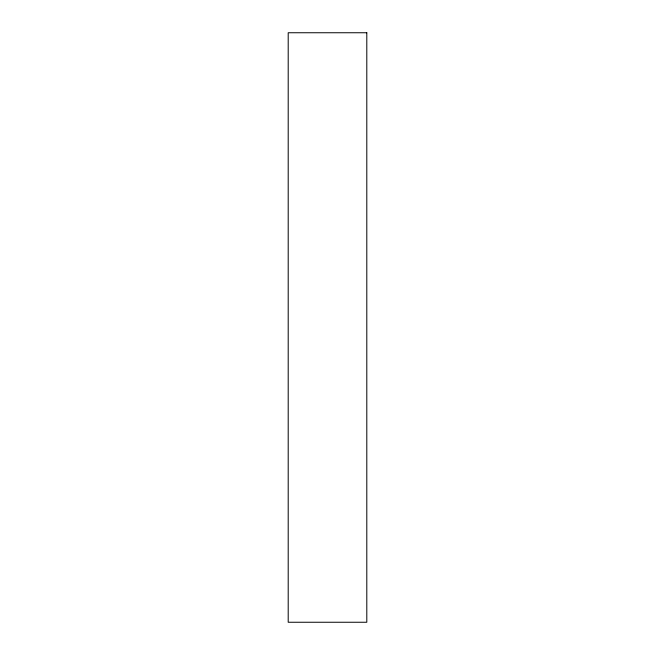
<?xml version="1.0" encoding="UTF-8"?>
<svg xmlns="http://www.w3.org/2000/svg" width="655" height="655" viewBox="0 0 655 655"><rect width="100%" height="100%" fill="white"/><g stroke="black" fill="none" stroke-linecap="round" stroke-linejoin="round"><path stroke-width="0.98" d="M366.8 32.75L288.2 32.75L288.2 622.25L366.8 622.25L366.8 32.75"/></g></svg>
